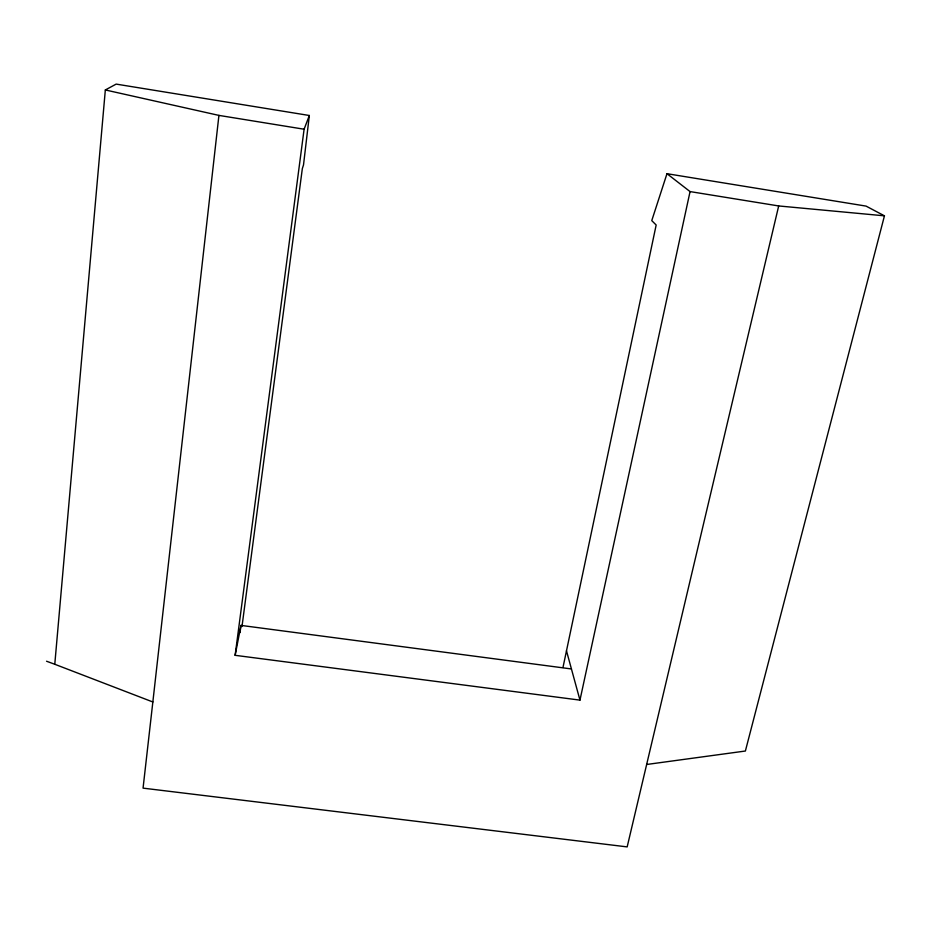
<?xml version="1.0" encoding="UTF-8"?>
<svg xmlns="http://www.w3.org/2000/svg" width="931" height="931" viewBox="0 0 931 931"><rect width="100%" height="100%" fill="white"/><g stroke="black" fill="none" stroke-linecap="round" stroke-linejoin="round"><path stroke-width="1.4" d="M646.673 764.479L745.382 751.026L884.45 215.829L778.688 205.949L627.168 846.896L143.06 788.138L152.847 701.974L54.778 664.269L105.331 89.958L116.166 84.104L309.336 115.491L303.506 164.95L302.342 168.569L242.002 626.458M152.847 701.974L218.925 115.397L105.331 89.958M562.976 667.48L656.169 224.988L651.758 220.624L666.98 173.701L690.057 191.588L579.966 700.124L235.136 655.319L304.1 129.223L309.336 115.491M240.035 632.556L240.978 625.399L571.436 668.958L579.966 700.124M235.136 655.319L240.978 625.399M666.98 173.701L866.051 206.1L884.45 215.829M690.057 191.588L778.688 205.949M218.925 115.397L304.1 129.223M46.55 661.231L54.778 664.269M566.467 650.757L571.436 668.958"/></g></svg>
